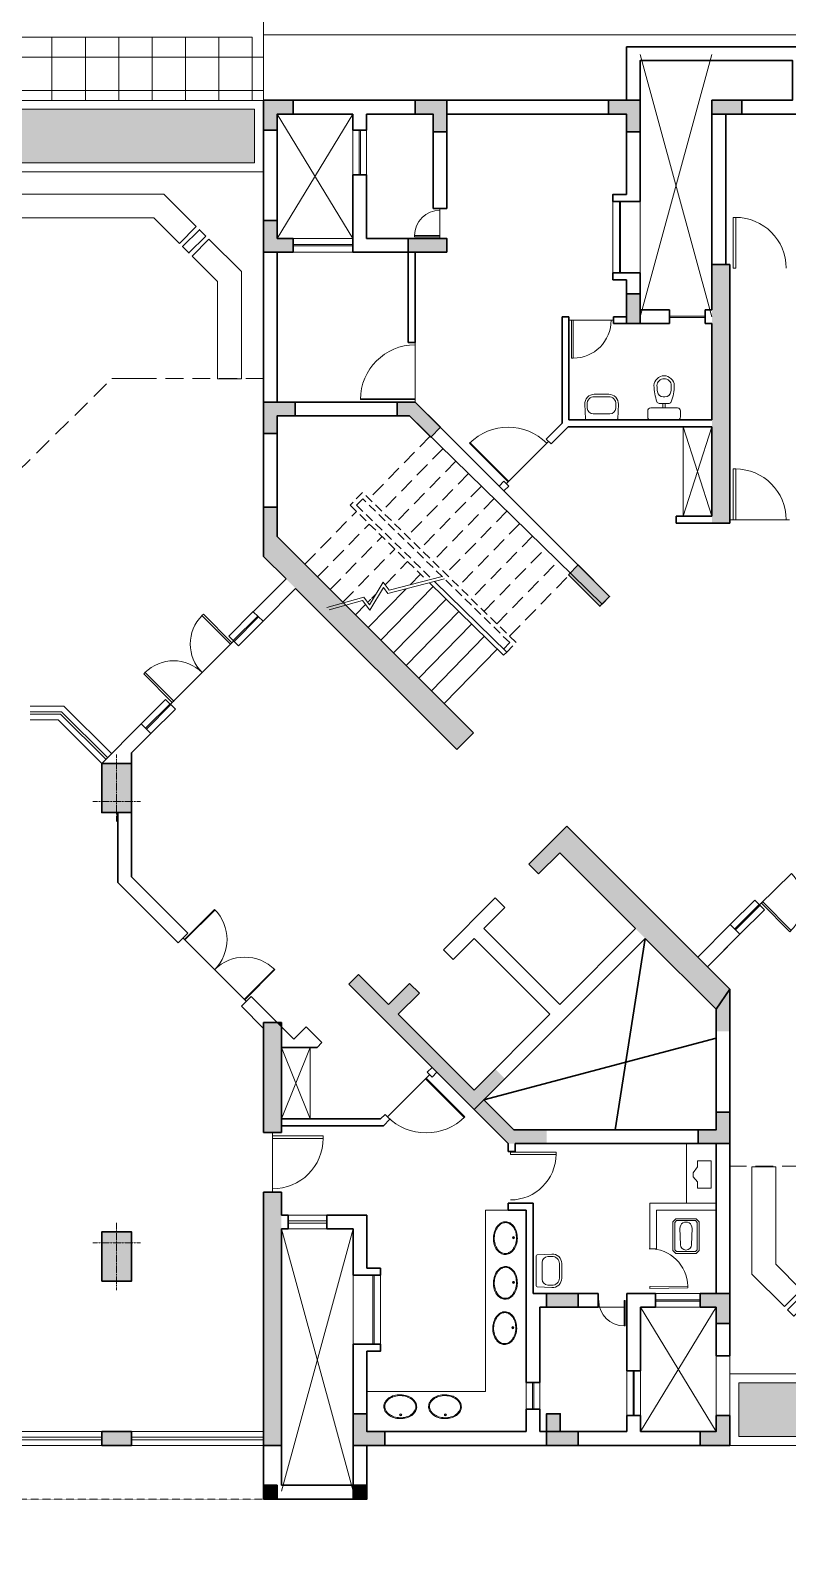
# Model space of a CAD drawing. Header units: inches. Extents: x 5542223 to 12533222, y 497239 to 5189502.
# Drawn here: x 6874177 to 6886889, y 2015278 to 2040612 of the extents above; entities that cross this region are included whole.
import ezdxf

# ---------------------------------------------------------------- set-up
doc = ezdxf.new("R2010")
doc.units = ezdxf.units.IN
doc.header["$MEASUREMENT"] = 0
for name, pattern in [('CENTER2', [1.125, 0.75, -0.125, 0.125, -0.125]), ('HIDDEN', [0.375, 0.25, -0.125]), ('HIDDENX2', [0.75, 0.5, -0.25])]:
    doc.linetypes.add(name, pattern=pattern)
doc.layers.get('0').update_dxf_attribs({"color": 1})
for name, color, linetype, lineweight in [('CILL', 7, 'Continuous', 20), ('col', 7, 'Continuous', 30), ('DOOR', 7, 'Continuous', 9), ('ELE', 7, 'Continuous', 13), ('grid', 7, 'CENTER2', 9), ('hatch_col', 8, 'Continuous', 5), ('HosGreenHatch', 7, 'Continuous', 5), ('HosPlanter', 7, 'Continuous', 13), ('HosRamp', 7, 'Continuous', 13), ('HosSteps', 7, 'Continuous', 13), ('LS PAVMNT', 8, 'Continuous', 5), ('PROJECTION', 7, 'HIDDEN', 18), ('railing', 253, 'Continuous', 15), ('RAILING_ABOVE', 7, 'HIDDENX2', 18), ('Road_CStone', 8, 'Continuous', 15), ('STAIR', 253, 'Continuous', 5), ('STAIRS_ABOVE', 7, 'HIDDENX2', 18), ('terrha', 250, 'Continuous', 9), ('TEXT', 7, 'Continuous', 20), ('TOIFIT', 7, 'Continuous', 13), ('WALL', 7, 'Continuous', 30), ('wall_ele', 7, 'Continuous', 18), ('WIN', 7, 'Continuous', 20)]:
    doc.layers.add(name, color=color, linetype=linetype, lineweight=lineweight)
doc.layers.add('FURN', color=34, linetype='Continuous', lineweight=9, plot=False)
doc.styles.add('style1', font='ROMANS.SHX', dxfattribs={"width": 0.75, "height": 750})
doc.dimstyles.new('nuts', dxfattribs={"dimscale": 0, "dimtxt": 300, "dimasz": 250, "dimexe": 100, "dimexo": 50, "dimgap": 100, "dimtad": 1, "dimdec": 0, "dimzin": 0, "dimdsep": 46, "dimtxsty": 'style1', "dimblk": 'OBLIQUE', "dimcen": 250, "dimdle": 100, "dimclrd": 256, "dimclre": 256, "dimclrt": 256, "dimadec": 0, "dimazin": 0, "dimtfac": 1, "dimtdec": 0, "dimtmove": 2, "dimatfit": 3, "dimldrblk": 'OBLIQUE', "dimfxl": 1, "dimlwd": -1, "dimlwe": -1, "dimarcsym": 0})
pattern_1 = [(270, (-2267070.06, 464401.5), (-56.5685425, -56.5685425), [15, -98.137085]), (315, (-2267070.06, 464401.5), (-56.5685425, -56.5685425), [15, -65]), (225, (-2267070.06, 464401.5), (-56.5685425, 56.5685425), [15, -65])]

# ---------------------------------------------------------------- blocks, each defined once
blk = doc.blocks.new('Door')
for p, q in [((0, 0.458), (0, 0.444)), ((0, 0.458), (0.917, 0.458)), ((0, 0.444), (0.917, 0.444))]:
    blk.add_line(p, q)
blk.add_arc((0, 0.458), 0.917, 270, 360)
blk = doc.blocks.new('door-left')
at = {"layer": 'DOOR'}
blk.add_lwpolyline([(-0.402, 0.85), (-0.444, 0.85), (-0.444, 0), (-0.402, 0)], close=True, dxfattribs=at)
blk.add_arc((-0.406, 0), 0.85, 0, 90, dxfattribs=at)
blk = doc.blocks.new('WB-58X43')
for p, q in [((-282, 263), (-271, 19)), ((-242, 264), (-239, 195)), ((-122, 430), (122, 430)), ((-122, 390), (122, 390)), ((239, 195), (242, 264)), ((271, 19), (282, 263)), ((-251, 0), (251, 0)), ((-139, 100), (139, 100))]:
    blk.add_line(p, q)
for centre, radius, start, end in [((-122, 270), 160, 90, 182.663), ((-122, 270), 120, 90, 182.663), ((122, 270), 160, 357.337, 90), ((122, 270), 120, 357.337, 90), ((-251, 20), 20, 182.663, 270), ((-139, 200), 100, 182.663, 270), ((139, 200), 100, 270, 357.337), ((251, 20), 20, 270, 357.337)]:
    blk.add_arc(centre, radius, start, end)
blk = doc.blocks.new('WC')
for p, q in [((50, 275), (150, 275)), ((0, -225), (0, 225)), ((200, -225), (200, 225)), ((200, 20), (278, 20)), ((278, -83), (278, 83)), ((388, -14), (388, 14)), ((200, -20), (278, -20)), ((50, -275), (150, -275))]:
    blk.add_line(p, q)
for centre, radius, start, end in [((50, 225), 50, 90, 180), ((150, 225), 50, 0, 90), ((318, 83), 40, 110.57, 180), ((578, -610), 780, 90, 110.57), ((488, 14), 100, 98.2132, 180), ((578, -610), 730, 90, 98.2132), ((578, 19), 151, 41.4237, 90), ((578, 19), 101, 41.4237, 90), ((570, 0), 120, 315.6019, 44.3981), ((570, 0), 170, 315.6019, 44.3981), ((50, -225), 50, 180, 270), ((150, -225), 50, 270, 360), ((318, -83), 40, 180, 249.43), ((578, 610), 780, 249.43, 270), ((488, -14), 100, 180, 261.7868), ((578, 610), 730, 261.7868, 270), ((578, -19), 101, 270, 318.5763), ((578, -19), 151, 270, 318.5763)]:
    blk.add_arc(centre, radius, start, end)
blk = doc.blocks.new('Doorr')
for p, q in [((0, -0.458), (0, -0.444)), ((0, -0.444), (0.917, -0.444)), ((0, -0.458), (0.917, -0.458))]:
    blk.add_line(p, q)
blk.add_arc((0, -0.458), 0.917, 0, 90)
blk = doc.blocks.new('colum')
at = {"layer": 'hatch_col'}
blk.add_hatch(color=256, dxfattribs=at).paths.add_polyline_path([(250, 185), (-250, 185), (-250, -640), (250, -640)])
at = {"layer": 'col'}
blk.add_lwpolyline([(-250, -640), (250, -640), (250, 185), (-250, 185)], close=True, dxfattribs=at)
at = {"layer": 'grid'}
for p, q in [((0, 335), (0, -790)), ((-400, 0), (400, 0))]:
    blk.add_line(p, q, dxfattribs=at)
blk = doc.blocks.new('o-pan')
for p, q in [((50, 220), (0, 170)), ((0, 170), (0, -170)), ((62, 190), (30, 158)), ((30, 158), (30, -158)), ((530, 220), (50, 220)), ((518, 190), (62, 190)), ((435, 93), (160, 102)), ((550, 158), (518, 190)), ((580, 170), (530, 220)), ((550, -158), (550, 158)), ((580, -170), (580, 170)), ((0, -170), (50, -220)), ((30, -158), (62, -190)), ((50, -220), (530, -220)), ((62, -190), (518, -190)), ((160, -102), (435, -93)), ((518, -190), (550, -158)), ((530, -220), (580, -170))]:
    blk.add_line(p, q)
for centre, radius, start, end in [((157, 0), 102, 88.172, 271.828), ((432, 0), 92.9, 271.828, 88.172)]:
    blk.add_arc(centre, radius, start, end)
blk = doc.blocks.new('basin2')
for points in [[(278, -206, 0.12976), (261, -133, 0.106426), (201, -63, 0.084431), (116, -18, 0.073534), (7, 0, 0.073534), (-102, -14, 0.084431), (-188, -55, 0.106426), (-251, -122, 0.12976), (-272, -195, 0.12976), (-254, -269, 0.106426), (-194, -339, 0.084431), (-109, -383, 0.073534), (-1, -402, 0.073534), (108, -388, 0.084431), (195, -347, 0.106426), (258, -279, 0.12976)], [(263, -201, 0.119977), (247, -140, 0.106426), (192, -75, 0.084431), (111, -33, 0.073534), (7, -15, 0.073534), (-97, -28, 0.084431), (-180, -67, 0.106426), (-238, -130, 0.12976), (-257, -196, 0.009633), (-257, -201, 0.119977), (-240, -262, 0.106426), (-185, -327, 0.084431), (-104, -369, 0.073534), (0, -387, 0.073534), (104, -373, 0.084431), (187, -334, 0.106426), (245, -272, 0.12976), (263, -206, 0.009633)]]:
    blk.add_lwpolyline(points, format="xyb", close=True)
for radius in [17.8, 12.2]:
    blk.add_circle((-4, -64), radius)
blk = doc.blocks.new('urinal1')
for p, q in [((0, 228.6), (228.6, 228.6)), ((0, 228.6), (0, -228.6)), ((228.6, 228.6), (228.6, 127)), ((304.8, 25.4), (228.6, 127)), ((304.8, -38.1), (304.8, 25.4)), ((0, -228.6), (228.6, -228.6)), ((228.6, -127), (304.8, -38.1)), ((228.6, -228.6), (228.6, -127))]:
    blk.add_line(p, q)
blk = doc.blocks.new('B.HosEdge')
at = {"layer": 'col'}
h = blk.add_hatch(color=256, dxfattribs=at)
h.paths.add_polyline_path([(2715, -22328), (2715, -22558), (2465, -22558), (2465, -22328)])
h.paths.add_polyline_path([(2465, -22558), (2215, -22558), (2215, -22328), (2465, -22328)])
at = {"layer": 'hatch_col'}
for points in [[(-230, -230), (-500, -230), (-500, 0), (0, 0), (0, -500), (-230, -500), (-230, -230)], [(-7525, -230), (-7525, 0), (-8025, 0), (-8025, -230)], [(-6090, -230), (-6090, -530), (-6320, -530), (-6320, 0), (-5790, 0), (-5790, -230)], [(-2845, -230), (-2845, -530), (-3075, -530), (-3075, 0), (-2545, 0), (-2545, -230)], [(0, -2545), (-500, -2545), (-500, -2315), (-230, -2315), (-230, -2015), (0, -2015)], [(-3075, -2545), (-3075, -2315), (-2429, -2315), (-2429, -2545)], [(-6090, -3245), (-6320, -3245), (-6320, -3745), (-6090, -3745)], [(-2244, -5290), (-2449, -5290), (-2806, -5647), (-2968, -5484), (-2544, -5060), (-2244, -5060)], [(-230, -5290), (-530, -5290), (-530, -5060), (0, -5060), (0, -5590), (-230, -5590)], [(-5115, -7956), (-5645, -8486), (-5808, -8323), (-5277, -7793)], [(-6242, -13892), (-7542, -15192), (-7825, -14909), (-5090, -12174), (-4807, -12457)], [(-4453, -12810), (-4616, -12973), (-4970, -12619), (-4807, -12457)], [(0, -17313), (-300, -17313), (-300, -15538), (-230, -15468), (0, -15468)], [(-300, -15538), (-300, -15468), (-230, -15468)], [(-7595, -17268), (-7295, -17268), (-7295, -17498), (-7825, -17498), (-7825, -16968), (-7595, -16968)], [(0, -22558), (-300, -22558), (-300, -18313), (0, -18313)], [(-7595, -20243), (-7325, -20243), (-7325, -20013), (-7825, -20013), (-7825, -20513), (-7595, -20513)], [(-4750, -20243), (-5280, -20243), (-5280, -20013), (-4750, -20013)], [(-4980, -22328), (-4980, -22028), (-4750, -22028), (-4750, -22558), (-5280, -22558), (-5280, -22328)], [(-1735, -22328), (-1735, -22028), (-1505, -22028), (-1505, -22558), (-2035, -22558), (-2035, -22328)], [(-7595, -22328), (-7325, -22328), (-7325, -22558), (-7825, -22558), (-7825, -22058), (-7595, -22058)], [(-1505, -23458), (-1735, -23458), (-1735, -23228), (-1505, -23228)], [(0, -23458), (-230, -23458), (-230, -23228), (0, -23228)]]:
    blk.add_hatch(color=256, dxfattribs=at).paths.add_polyline_path(points)
h = blk.add_hatch(color=256, dxfattribs=at)
h.paths.add_polyline_path([(-7825, -3280), (-7525, -3280), (-7525, -3580), (-7825, -3580)])
h.paths.add_polyline_path([(-7525, -3280), (-7825, -3280), (-7825, -2755), (-7525, -2755)])
h = blk.add_hatch(color=256, dxfattribs=at)
h.paths.add_polyline_path([(-7525, -6265), (-7710, -6265), (-7710, -3580), (-7525, -3580), (-7525, -3630)])
h.paths.add_polyline_path([(-7710, -6265), (-7825, -6265), (-7825, -3580), (-7710, -3580)])
h = blk.add_hatch(color=256, dxfattribs=at)
h.paths.add_polyline_path([(-7525, -7090), (-7825, -7090), (-7825, -6860), (-7525, -6860)])
h.paths.add_polyline_path([(-7525, -6860), (-7825, -6860), (-7825, -6265), (-7525, -6265)])
h = blk.add_hatch(color=256, dxfattribs=at)
h.paths.add_polyline_path([(0, -7367), (-115, -7482), (-115, -6822), (0, -6822)])
h.paths.add_polyline_path([(-115, -7482), (-141, -7508), (-283, -7367), (-230, -7314), (-230, -6822), (-115, -6822)])
h.paths.add_polyline_path([(0, -7650), (-115, -7535), (-115, -7482), (0, -7367)])
h.paths.add_polyline_path([(-115, -7535), (-141, -7508), (-115, -7482)])
h = blk.add_hatch(color=256, dxfattribs=at)
h.paths.add_polyline_path([(-3078, -10728), (-3361, -10445), (-283, -7367), (0, -7650)])
h.paths.add_polyline_path([(-3524, -10607), (-3442, -10526), (-3361, -10445), (-3078, -10728), (-3241, -10890)])
h = blk.add_hatch(color=256, dxfattribs=at)
h.paths.add_polyline_path([(-1431, -14822), (-1593, -14984), (-1756, -14822), (-1593, -14659)])
h.paths.add_polyline_path([(-1760, -15151), (-1936, -15327), (-2099, -15165), (-1756, -14822), (-1593, -14984)])
h.paths.add_polyline_path([(-1936, -15327), (-3534, -16925), (-4050, -16409), (-3888, -16247), (-3534, -16600), (-2261, -15327), (-2615, -14974), (-2452, -14811)])
h.paths.add_polyline_path([(-4107, -17498), (-4750, -17498), (-4750, -17268), (-4202, -17268), (-3697, -16763), (-3534, -16925)])
h = blk.add_hatch(color=256, dxfattribs=at)
h.paths.add_polyline_path([(-7542, -15192), (-7595, -15245), (-7595, -15613), (-7710, -15613), (-7710, -15077), (-7684, -15050)])
h.paths.add_polyline_path([(-7710, -15077), (-7825, -15192), (-7825, -14909), (-7710, -15024)])
h.paths.add_polyline_path([(-7710, -15474), (-7710, -15613), (-7825, -15613), (-7825, -15192), (-7710, -15077)])
h.paths.add_polyline_path([(-7710, -15077), (-7710, -15024), (-7684, -15050)])
for p, q in [((-6405, -14055), (-5899, -17268)), ((-3697, -16763), (-7595, -15728))]:
    blk.add_line(p, q)
at = {"layer": 'CILL', "ltscale": 50}
for p, q in [((171, -8575), (581, -8986)), ((7, -8737), (419, -9149)), ((419, -9149), (581, -8986))]:
    blk.add_line(p, q, dxfattribs=at)
at = {"layer": 'col'}
for p, q in [((-7825, -2755), (-7525, -2755)), ((-7525, -7090), (-7825, -7090)), ((-4453, -12810), (-5090, -12174)), ((-4616, -12973), (-4970, -12619)), ((-4616, -12973), (-4453, -12810)), ((0, -15468), (-300, -15468)), ((-300, -15468), (-300, -17313)), ((0, -17313), (0, -15468)), ((0, -17313), (-300, -17313)), ((0, -18313), (-300, -18313)), ((0, -22558), (-300, -22558))]:
    blk.add_line(p, q, dxfattribs=at)
at = {"layer": 'col', "ltscale": 3}
blk.add_line((0, -6822), (-230, -6822), dxfattribs=at)
at = {"layer": 'col'}
for points in [[(-500, -230), (-230, -230), (-230, -500), (0, -500), (0, 0), (-500, 0)], [(-7525, 0), (-7525, -230), (-8025, -230), (-8025, 0)], [(-5790, -230), (-6090, -230), (-6090, -530), (-6320, -530), (-6320, 0), (-5790, 0)], [(-2545, -230), (-2845, -230), (-2845, -530), (-3075, -530), (-3075, 0), (-2545, 0)], [(-500, -2315), (-230, -2315), (-230, -2015), (0, -2015), (0, -2545), (-500, -2545)], [(-2429, -2545), (-3075, -2545), (-3075, -2315), (-2429, -2315)], [(-6320, -3245), (-6090, -3245), (-6090, -3745), (-6320, -3745)], [(-2544, -5060), (-2244, -5060), (-2244, -5290), (-2449, -5290), (-2806, -5647), (-2968, -5484)], [(-530, -5290), (-230, -5290), (-230, -5590), (0, -5590), (0, -5060), (-530, -5060)], [(-5115, -7956), (-5645, -8486), (-5808, -8323), (-5277, -7793)], [(-7295, -17268), (-7595, -17268), (-7595, -16968), (-7825, -16968), (-7825, -17498), (-7295, -17498)], [(-7325, -20243), (-7595, -20243), (-7595, -20513), (-7825, -20513), (-7825, -20013), (-7325, -20013)], [(-5280, -20243), (-4750, -20243), (-4750, -20013), (-5280, -20013)], [(-5280, -22328), (-4980, -22328), (-4980, -22028), (-4750, -22028), (-4750, -22558), (-5280, -22558)], [(-2035, -22328), (-1735, -22328), (-1735, -22028), (-1505, -22028), (-1505, -22558), (-2035, -22558)], [(-7325, -22328), (-7595, -22328), (-7595, -22058), (-7825, -22058), (-7825, -22558), (-7325, -22558)], [(-1735, -23228), (-1505, -23228), (-1505, -23458), (-1735, -23458)], [(-230, -23228), (0, -23228), (0, -23458), (-230, -23458)]]:
    blk.add_lwpolyline(points, close=True, dxfattribs=at)
at = {"layer": 'col', "ltscale": 3}
blk.add_lwpolyline([(0, -6822), (-230, -6822)], dxfattribs=at)
at = {"layer": 'col'}
blk.add_lwpolyline([(2215, -22328), (2215, -22558), (2715, -22558), (2715, -22328), (2215, -22328)], dxfattribs=at)
at = {"layer": 'DOOR', "ltscale": 50}
for p, q in [((-5875, -3687), (-5125, -3687)), ((1030, -9598), (500, -9067)), ((1561, -10128), (1030, -9598)), ((-8857, -12966), (-8323, -13493)), ((-150, -17313), (-150, -18313))]:
    blk.add_line(p, q, dxfattribs=at)
at = {"layer": 'DOOR', "ltscale": 1000}
blk.add_line((-2544, -4060), (-2544, -5060), dxfattribs=at)
at = {"layer": 'DOOR'}
for p, q in [((-4783, -5722), (-4076, -6429)), ((-8825, -7033), (-7825, -7033)), ((-2080, -17048), (-2787, -16341))]:
    blk.add_line(p, q, dxfattribs=at)
at = {"layer": 'ELE', "lineweight": 18, "ltscale": 0.1}
for p, q in [((-4107, -18613), (-3723, -18613)), ((-3723, -18613), (-3723, -21653)), ((-1735, -21653), (-3723, -21653))]:
    blk.add_line(p, q, dxfattribs=at)
at = {"layer": 'FURN', "ltscale": 4}
blk.add_line((1351, -14050), (291, -15110), dxfattribs=at)
at = {"layer": 'PROJECTION', "ltscale": 3}
blk.add_line((0, -23458), (8855, -23458), dxfattribs=at)
at = {"layer": 'PROJECTION', "ltscale": 500}
blk.add_lwpolyline([(-20100, 900), (-8025, 900)], dxfattribs=at)
at = {"layer": 'PROJECTION', "ltscale": 1200}
for points in [[(6051, -9633), (6051, -8128), (2544, -4668), (0, -4668)], [(-13876, -12925), (-13876, -14401), (-10353, -17877), (-7825, -17877)]]:
    blk.add_lwpolyline(points, dxfattribs=at)
at = {"layer": 'railing'}
blk.add_line((-4080, -9254), (-4027, -9308), dxfattribs=at)
for points in [[(-2868, -8070), (-4080, -9254)], [(-2783, -8092), (-4027, -9308)]]:
    blk.add_lwpolyline(points, dxfattribs=at)
at = {"layer": 'RAILING_ABOVE', "ltscale": 300}
for points in [[(-4080, -9254), (-4080, -9254), (-4237, -9093), (-1662, -6577), (-1453, -6791), (-2741, -8051)], [(-4026, -9202), (-4131, -9095), (-1664, -6683), (-1559, -6790), (-2794, -7997)]]:
    blk.add_lwpolyline(points, dxfattribs=at)
at = {"layer": 'STAIR', "ltscale": 3}
blk.add_line((2051, -4668), (2544, -4668), dxfattribs=at)
at = {"layer": 'STAIR', "ltscale": 5}
for p, q in [((-1969, -9053), (-2847, -8154)), ((-1757, -8841), (-2391, -8192)), ((-2393, -9477), (-3276, -8574)), ((-2181, -9265), (-3062, -8364)), ((-1545, -8629), (-1714, -8456)), ((-2605, -9689), (-3491, -8784)), ((-2818, -9901), (-3705, -8993)), ((-3030, -10114), (-3920, -9203))]:
    blk.add_line(p, q, dxfattribs=at)
at = {"layer": 'STAIR'}
for points in [[(-1100, -8544), (-1662, -8386), (-1785, -8550), (-2013, -8172), (-2086, -8270), (-3038, -8027)], [(-1060, -8505), (-1682, -8330), (-1780, -8461), (-2008, -8082), (-2106, -8213), (-2997, -7986)]]:
    blk.add_lwpolyline(points, dxfattribs=at)
at = {"layer": 'STAIRS_ABOVE', "ltscale": 500}
for p, q in [((-2797, -5631), (-1770, -6682)), ((-3226, -6050), (-2199, -7101)), ((-3012, -5840), (-1984, -6891)), ((-3441, -6260), (-2413, -7311)), ((-3655, -6469), (-2628, -7521)), ((-3870, -6679), (-2842, -7730)), ((-4084, -6889), (-3057, -7940)), ((-696, -7780), (-1560, -6896)), ((-4513, -7308), (-3486, -8359)), ((-4299, -7099), (-3271, -8150)), ((-1120, -8204), (-1989, -7316)), ((-908, -7992), (-1775, -7106)), ((-3701, -8569), (-4728, -7518)), ((-1333, -8416), (-2204, -7525)), ((-3915, -8779), (-4943, -7728)), ((-2039, -8123), (-2418, -7735)), ((-4130, -8988), (-5157, -7937)), ((-2458, -8123), (-2633, -7945))]:
    blk.add_line(p, q, dxfattribs=at)
at = {"layer": 'STAIRS_ABOVE', "ltscale": 5}
blk.add_line((-1749, -8419), (-1894, -8271), dxfattribs=at)
at = {"layer": 'terrha', "ltscale": 3}
for p, q in [((-6320, 770), (-7525, -3630)), ((-7525, 770), (-6320, -3630)), ((-1500, -230), (-230, -2315)), ((-230, -230), (-1500, -2315)), ((-1505, -18928), (-300, -23328)), ((-300, -18928), (-1505, -23328)), ((-7595, -20243), (-6325, -22328)), ((-6325, -20243), (-7595, -22328))]:
    blk.add_line(p, q, dxfattribs=at)
at = {"layer": 'WALL', "ltscale": 0.1}
for p, q in [((-6090, 900), (-6090, 0)), ((-6320, 0), (0, 0)), ((-6320, 0), (-6320, -1695)), ((0, -5384), (0, 0)), ((-9105, -230), (-7755, -230)), ((-7755, -230), (-7755, -2755)), ((-6090, -230), (-3075, -230)), ((-6090, -230), (-6090, -1580)), ((-3075, -1055), (-3075, -230)), ((-2845, -1055), (-2845, -230)), ((-2845, -230), (-1730, -230)), ((-1730, -500), (-1730, -230)), ((-1500, -230), (-230, -230)), ((-1500, -500), (-1500, -230)), ((-230, -2315), (-230, -230)), ((-1730, -500), (-1500, -500)), ((-3075, -1815), (-3075, -1055)), ((-2845, -1815), (-2845, -1055)), ((-1730, -2315), (-1730, -1250)), ((-1730, -1250), (-1500, -1250)), ((-1500, -2545), (-1500, -1250)), ((-3075, -2545), (-3075, -2315)), ((-2845, -2315), (-1730, -2315)), ((-500, -2545), (-500, -2315)), ((-500, -2315), (-230, -2315)), ((-3075, -2545), (-2544, -2545)), ((-2429, -2545), (-1500, -2545)), ((-500, -2545), (-230, -2545)), ((-230, -5060), (-230, -2545)), ((-5860, -2895), (-6320, -2895)), ((-6320, -2895), (-6320, -3515)), ((-6090, -3010), (-5860, -3010)), ((-6090, -3010), (-6090, -3630)), ((-5860, -3010), (-5860, -2895)), ((-6810, -3515), (-6320, -3515)), ((-6810, -3745), (-5875, -3745)), ((-6090, -3630), (-5875, -3630)), ((-5925, -3745), (-5875, -3745)), ((-5010, -5414), (-5010, -3630)), ((-7525, -5360), (-5125, -5360)), ((-5111, -5475), (-4824, -5763)), ((-5010, -5414), (-4742, -5681)), ((-4117, -6470), (-4035, -6551)), ((-4035, -6389), (-3954, -6470)), ((-6925, -6975), (-6925, -7090)), ((1270, -13968), (2215, -13023)), ((1433, -14131), (2445, -13119)), ((1433, -14131), (1270, -13968)), ((-7825, -14909), (-7825, -21058)), ((-507, -15745), (209, -15029)), ((0, -15564), (372, -15192)), ((372, -15192), (209, -15029)), ((-7595, -15245), (-7595, -17268)), ((-2909, -16301), (-2828, -16382)), ((-2828, -16219), (-2747, -16301)), ((-2828, -16382), (-2747, -16301)), ((-2121, -17089), (-2040, -17008)), ((-2012, -17198), (-2121, -17089)), ((-1964, -17083), (-2040, -17008)), ((-1015, -17198), (-2012, -17198)), ((-7595, -17498), (-7595, -20013)), ((-4222, -17498), (-4222, -17632)), ((-4107, -17632), (-4222, -17632)), ((-4107, -17498), (-4107, -17632)), ((-4524, -18498), (-4524, -20013)), ((-4524, -18498), (-4107, -18498)), ((-4409, -18613), (-4107, -18613)), ((-4409, -18613), (-4409, -20243)), ((-1735, -19587), (-1735, -18698)), ((-1060, -18698), (-1735, -18698)), ((-1060, -18928), (-1060, -18698)), ((-1060, -18928), (-1505, -18928)), ((-1505, -19702), (-1505, -18928)), ((-1965, -19587), (-1965, -19702)), ((-1735, -19587), (-1965, -19587)), ((-1965, -19702), (-1505, -19702)), ((-7325, -20013), (-7595, -20013)), ((-7325, -20013), (-7325, -20243)), ((-6575, -20013), (-6575, -20243)), ((-6095, -20013), (-6325, -20013)), ((-6095, -20013), (-6095, -21308)), ((-4524, -20013), (-5615, -20013)), ((-5615, -20013), (-5615, -20243)), ((-7325, -20243), (-7595, -20243)), ((-7595, -20243), (-7595, -20943)), ((-7595, -20243), (-7595, -21058)), ((-6325, -20243), (-6325, -21308)), ((-6095, -20243), (-6095, -21308)), ((-4639, -20243), (-5615, -20243)), ((-1735, -22328), (-1735, -20978)), ((-1505, -22558), (-1505, -20863)), ((-7595, -21058), (-7825, -21058)), ((-6095, -21308), (-6325, -21308)), ((-4409, -21503), (-4639, -21503)), ((-4409, -21953), (-4639, -21953)), ((-4639, -21953), (-4639, -22328)), ((-4409, -21953), (-4409, -22328)), ((-7595, -22058), (-7825, -22058)), ((-7825, -22058), (-7825, -22558)), ((-7595, -22058), (-7595, -22328)), ((-6095, -22058), (-6325, -22058)), ((-6325, -22058), (-6325, -22328)), ((-6095, -22058), (-6095, -22328)), ((-6325, -22328), (-7595, -22328)), ((-4639, -22328), (-6095, -22328)), ((-1735, -22328), (-4409, -22328)), ((-1505, -22558), (-7825, -22558)), ((-1735, -23458), (-1735, -22558)), ((-1505, -23228), (-1505, -22558))]:
    blk.add_line(p, q, dxfattribs=at)
at = {"layer": 'WALL', "ltscale": 3}
for p, q in [((-2845, -1815), (-3075, -1815)), ((-2845, -2315), (-3075, -2315)), ((-2544, -5060), (-5808, -8323)), ((-2449, -5290), (-5681, -8450)), ((-4742, -5681), (-4824, -5763)), ((-4035, -6389), (-4117, -6470)), ((-230, -7314), (-3524, -10607)), ((0, -7650), (-378, -8027)), ((-536, -8186), (-3241, -10890)), ((-4202, -17268), (-7595, -17268))]:
    blk.add_line(p, q, dxfattribs=at)
at = {"layer": 'WALL'}
for p, q in [((-7825, -2755), (-7525, -2755)), ((-7825, -2755), (-7825, -3280)), ((-7825, -2755), (-7825, -5360)), ((-7525, -2755), (-7525, -3515)), ((-2544, -4060), (-2544, -2545)), ((-2429, -4060), (-2429, -2545)), ((-7410, -3515), (-7525, -3515)), ((-7410, -3515), (-7410, -3745)), ((-6810, -3515), (-6810, -3745)), ((-7525, -3745), (-7525, -5360)), ((-7410, -3745), (-7525, -3745)), ((-5875, -3745), (-5875, -3630)), ((-5125, -5360), (-5125, -3630)), ((-5125, -3630), (-5010, -3630)), ((-2429, -4060), (-2544, -4060)), ((-230, -5060), (-2544, -5060)), ((0, -5019), (0, -7650)), ((-230, -5290), (-2449, -5290)), ((-230, -5290), (-230, -7314)), ((-7825, -5360), (-7825, -7090)), ((-5111, -5475), (-7525, -5475)), ((-7525, -5475), (-7525, -6975)), ((-7825, -7090), (-6925, -7090)), ((-7525, -6975), (-6925, -6975)), ((-6925, -6975), (-6925, -7090)), ((-378, -8027), (171, -8576)), ((-5681, -8450), (-5808, -8323)), ((-536, -8186), (7, -8737)), ((171, -8576), (7, -8737)), ((-3241, -10890), (-3524, -10607)), ((2052, -10457), (1890, -10620)), ((2215, -10945), (1890, -10620)), ((2715, -11120), (2052, -10457)), ((2215, -11120), (2215, -10945)), ((2215, -11945), (2215, -13023)), ((2445, -11945), (2445, -13119)), ((-7825, -14909), (-5090, -12174)), ((-4453, -12810), (-5090, -12174)), ((-6242, -13892), (-4970, -12619)), ((-4616, -12973), (-4970, -12619)), ((-4616, -12973), (-4453, -12810)), ((-4050, -13538), (-3888, -13376)), ((-3018, -14246), (-3888, -13376)), ((-3697, -13892), (-4050, -13538)), ((-7832, -13822), (-7994, -13985)), ((-7832, -13822), (-7285, -14369)), ((-4970, -15165), (-6242, -13892)), ((-4970, -15165), (-3697, -13892)), ((-7448, -14531), (-7994, -13985)), ((-7994, -13985), (-7582, -14397)), ((-7595, -15245), (-6405, -14055)), ((-3534, -16925), (-6405, -14055)), ((-4807, -15327), (-3534, -14055)), ((-3181, -14408), (-3534, -14055)), ((-3181, -14408), (-3018, -14246)), ((-2099, -15165), (-1593, -14659)), ((-1431, -14822), (-1593, -14659)), ((-7825, -14909), (-7595, -15245)), ((-4107, -17498), (-1431, -14822)), ((-2615, -14974), (-2452, -14811)), ((-2099, -15165), (-2452, -14811)), ((-2261, -15327), (-2615, -14974)), ((-3534, -16600), (-4807, -15327)), ((-3534, -16600), (-2261, -15327)), ((-507, -15745), (-716, -15537)), ((0, -17313), (0, -15564)), ((-300, -15883), (-900, -15883)), ((-300, -17083), (-300, -15883)), ((-4202, -17268), (-3697, -16763)), ((-1964, -17083), (-1015, -17083)), ((-300, -17083), (-1015, -17083)), ((-300, -17198), (-1015, -17198)), ((-300, -17313), (-300, -17198)), ((0, -17313), (-300, -17313)), ((-7595, -17498), (-4222, -17498)), ((-300, -18698), (-300, -18313)), ((0, -18313), (-300, -18313)), ((0, -23458), (0, -18313)), ((-415, -18928), (-415, -18698)), ((-415, -18698), (-300, -18698)), ((-415, -18928), (-300, -18928)), ((-300, -19803), (-300, -18928)), ((0, -19803), (0, -19278)), ((-300, -23228), (-300, -19803)), ((-300, -23228), (-1505, -23228)), ((0, -23458), (-1735, -23458))]:
    blk.add_line(p, q, dxfattribs=at)
at = {"layer": 'WALL', "ltscale": 1000}
for p, q in [((-981, -15802), (-716, -15537)), ((-900, -15883), (-981, -15802)), ((-4107, -18498), (-4107, -18613)), ((-6575, -20013), (-6325, -20013)), ((-6575, -20243), (-6325, -20243)), ((-4639, -21503), (-4639, -20243)), ((-4409, -21503), (-4409, -20243))]:
    blk.add_line(p, q, dxfattribs=at)
at = {"layer": 'WALL', "lineweight": 18}
for p, q in [((-7095, -17498), (-7095, -18498)), ((-7595, -18498), (-6480, -18498)), ((-7595, -18613), (-6595, -18613))]:
    blk.add_line(p, q, dxfattribs=at)
at = {"layer": 'WALL', "lineweight": 18, "ltscale": 0.1}
for p, q in [((-6595, -18613), (-6595, -19260)), ((-6480, -18498), (-6480, -19260)), ((-6480, -19260), (-6595, -19260))]:
    blk.add_line(p, q, dxfattribs=at)
at = {"layer": 'WALL', "ltscale": 0.1}
for points in [[(-9105, -230), (-9105, 900), (-6090, 900)], [(-7525, -2755), (-7525, 0), (-8875, 0), (-8875, 670), (-6320, 670), (-6320, 0)], [(-6090, -1580), (-5860, -1580), (-5860, -1695), (-6320, -1695)], [(-1735, -20978), (-1965, -20978), (-1965, -20863), (-1505, -20863)]]:
    blk.add_lwpolyline(points, dxfattribs=at)
at = {"layer": 'wall_ele', "ltscale": 0.1}
for p, q in [((-7040, -6975), (-7040, -5475)), ((-785, -17083), (-785, -15883))]:
    blk.add_line(p, q, dxfattribs=at)
at = {"layer": 'wall_ele', "ltscale": 50}
for p, q in [((-7825, -21058), (-7825, -22058)), ((-7595, -22058), (-7595, -21058))]:
    blk.add_line(p, q, dxfattribs=at)
at = {"layer": 'WIN', "ltscale": 50}
for p, q in [((-1730, -1250), (-1730, -500)), ((-1500, -500), (-1500, -1250)), ((-1500, -2315), (-500, -2315)), ((-1500, -2545), (-500, -2545)), ((-7525, -5475), (-7040, -6975)), ((-7525, -6975), (-7040, -5475)), ((-785, -15883), (-300, -17083)), ((-785, -17083), (-300, -15883)), ((-6325, -20013), (-7325, -20013)), ((-6325, -20243), (-7325, -20243)), ((-6325, -22058), (-6325, -21308)), ((-6095, -21308), (-6095, -22058)), ((-4639, -21953), (-4639, -21503)), ((-4409, -21503), (-4409, -21953))]:
    blk.add_line(p, q, dxfattribs=at)
at = {"layer": 'WIN', "ltscale": 0.1}
for p, q in [((-1625, -1250), (-1625, -500)), ((-1605, -1250), (-1605, -500)), ((-6320, -1695), (-6320, -2895)), ((-5991, -2895), (-5991, -1695)), ((-5971, -2895), (-5971, -1695)), ((-5860, -2895), (-5860, -1695)), ((-1500, -2420), (-500, -2420)), ((-1500, -2440), (-500, -2440)), ((-7410, -3620), (-6810, -3620)), ((-7410, -3640), (-6810, -3640)), ((493, -9074), (82, -8663)), ((507, -9060), (96, -8649)), ((1978, -10531), (1568, -10121)), ((1964, -10545), (1554, -10135)), ((3351, -10158), (2552, -10957)), ((3387, -10253), (2618, -11023)), ((3404, -10293), (2646, -11051)), ((3351, -10158), (3915, -10158)), ((3387, -10253), (3915, -10253)), ((3404, -10293), (3915, -10293)), ((3446, -10388), (2715, -11120)), ((3443, -10388), (3915, -10388)), ((-7920, -13910), (-8331, -13500)), ((-7906, -13896), (-8316, -13486)), ((-1965, -20863), (-1965, -19702)), ((-1854, -19702), (-1854, -20863)), ((-1834, -19702), (-1834, -20863)), ((-1505, -20863), (-1505, -19702)), ((-6575, -20118), (-7325, -20118)), ((-6575, -20118), (-7325, -20118)), ((-6575, -20138), (-7325, -20138)), ((-6575, -20138), (-7325, -20138)), ((-6220, -21308), (-6220, -22058)), ((-6200, -21308), (-6200, -22058)), ((-4534, -21503), (-4534, -21953)), ((-4514, -21503), (-4514, -21953)), ((8855, -22328), (0, -22328)), ((2215, -22423), (0, -22423)), ((2215, -22463), (0, -22463)), ((7245, -22423), (2715, -22423)), ((7245, -22463), (2715, -22463)), ((2215, -22558), (0, -22558)), ((7245, -22558), (2715, -22558))]:
    blk.add_line(p, q, dxfattribs=at)
at = {"layer": 'WIN'}
blk.add_line((-2960, -2315), (-2960, -1815), dxfattribs=at)
at = {"layer": 'WIN', "ltscale": 25}
for p, q in [((-415, -18698), (-1060, -18698)), ((-415, -18795), (-1060, -18795)), ((-415, -18830), (-1060, -18830)), ((-415, -18928), (-1060, -18928))]:
    blk.add_line(p, q, dxfattribs=at)
at = {"layer": 'WIN', "lineweight": 18, "ltscale": 0.1}
blk.add_line((-6038, -20243), (-5615, -20243), dxfattribs=at)
at = {"layer": 'WIN', "ltscale": 0.1}
for points in [[(1642, -10047), (1479, -10209), (1890, -10620)], [(1642, -10047), (2052, -10457)], [(-8242, -13412), (-8405, -13574), (-7994, -13985)], [(-8242, -13412), (-7832, -13822)]]:
    blk.add_lwpolyline(points, dxfattribs=at)
at = {"layer": 'col', "ltscale": 750, "rotation": 180}
blk.add_blockref('colum', (2465, -11760), dxfattribs=at)
at = {"layer": 'col', "ltscale": 750, "extrusion": (-2.23152e-36, -4.32341e-36, -1)}
blk.add_blockref('colum', (-2465, -19163), dxfattribs=at)
at = {"layer": 'DOOR', "xscale": -1000, "yscale": 1000, "zscale": 1000}
for p in [(-8325, -2813), (-8325, -7033), (-8325, -7033)]:
    blk.add_blockref('door-left', p, dxfattribs=at)
at = {"layer": 'DOOR', "ltscale": 50}
for p, xscale, yscale, zscale, rotation in [((-5500, -3687), 750, 750, 750, 180), ((780, -9347), 796.8750000337785, 796.8750000344589, 796.8750000343788, 314.9999999999764), ((1281, -9848), -796.8750000337785, 796.8750000344589, 796.8750000343788, 314.9999999999764), ((-8605, -13215), 796.8750000351791, 796.875000034459, 796.8750000343788, 135.3791713832644), ((-150, -17813), -1000, 1000, 1000, 90)]:
    blk.add_blockref('door-left', p, dxfattribs=dict(at, xscale=xscale, yscale=yscale, zscale=zscale, rotation=rotation))
at = {"layer": 'DOOR', "ltscale": 1000, "xscale": -1000, "yscale": 1000, "zscale": 1000, "rotation": 180}
blk.add_blockref('Door', (-2544, -4560), dxfattribs=at)
at = {"layer": 'DOOR', "xscale": -1000.000000001301, "yscale": 1000, "zscale": 1000}
for p, rotation in [((-4429, -6076), 224.9999999999245), ((-2404, -16724), 44.99999999992455)]:
    blk.add_blockref('Door', p, dxfattribs=dict(at, rotation=rotation))
at = {"layer": 'DOOR', "lineweight": 18, "ltscale": 50}
for p, xscale, yscale, zscale, rotation in [((-4143, -18042), -900, 900, 900, 90), ((-6476, -19593), 749.999999999972, 750, 750, 89.20812022256877)]:
    blk.add_blockref('door-left', p, dxfattribs=dict(at, xscale=xscale, yscale=yscale, zscale=zscale, rotation=rotation))
at = {"layer": 'FURN', "ltscale": 4, "yscale": 779.9999999999999, "zscale": 779.9999999998967}
for p, xscale, rotation in [((1074, -14327), 779.9999999985777, 134.9999999997823), ((568, -14833), -780.0000000005535, 315.0000000000242)]:
    blk.add_blockref('Doorr', p, dxfattribs=dict(at, xscale=xscale, rotation=rotation))
at = {"layer": 'TOIFIT', "rotation": 90}
blk.add_blockref('WC', (-6722, -5360), dxfattribs=at)
at = {"layer": 'TOIFIT', "xscale": -1}
blk.add_blockref('WB-58X43', (-5672, -5360), dxfattribs=at)
at = {"layer": 'TOIFIT', "lineweight": 18}
blk.add_blockref('urinal1', (-7512, -18014), dxfattribs=at)
at = {"layer": 'TOIFIT', "lineweight": 18, "rotation": 270}
blk.add_blockref('o-pan', (-7089, -18758), dxfattribs=at)
at = {"layer": 'TOIFIT', "lineweight": 18, "xscale": -1}
for name, p, rotation in [('basin2', (-4259, -19079), 90), ('WB-58X43', (-4574, -19631), 90), ('basin2', (-4259, -19829), 90), ('basin2', (-4248, -20589), 90), ('basin2', (-3048, -22110), 180), ('basin2', (-2298, -22110), 180)]:
    blk.add_blockref(name, p, dxfattribs=dict(at, rotation=rotation))
at = {"layer": 'WIN', "xscale": -500, "yscale": 500, "zscale": 500, "rotation": 270}
blk.add_blockref('door-left', (-2960, -2065), dxfattribs=at)
at = {"layer": 'WIN', "lineweight": 18, "xscale": -500, "yscale": 500, "zscale": 500, "rotation": 180}
blk.add_blockref('door-left', (-5848, -20130), dxfattribs=at)
blk = doc.blocks.new('HosEnt2')
at = {"layer": 'HosGreenHatch'}
h = blk.add_hatch(dxfattribs=at)
h.set_pattern_fill('GRASS', color=256, scale=80, style=0)
h.set_pattern_definition(pattern_1)
h.paths.add_polyline_path([(-12275, 6108), (-14275, 6108), (-14275, 6958), (-12275, 6958)])
h = blk.add_hatch(dxfattribs=at)
h.set_pattern_fill('GRASS', color=256, scale=80, style=0)
h.set_pattern_definition(pattern_1)
h.paths.add_polyline_path([(-8968, 4704), (-9749, 3923), (-9975, 3923), (-9975, 6843), (-8968, 6843)])
at = {"layer": 'HosGreenHatch', "ltscale": 0.1}
h = blk.add_hatch(dxfattribs=at)
h.set_pattern_fill('GRASS', color=256, scale=80, style=0)
h.set_pattern_definition([(270, (-5557178.19, -2072128.54), (-56.5685425, -56.5685425), [15, -98.137085]), (315, (-5557178.19, -2072128.54), (-56.5685425, -56.5685425), [15, -65]), (225, (-5557178.19, -2072128.54), (-56.5685425, 56.5685425), [15, -65])])
h.paths.add_polyline_path([(-150, 150), (-5831, 150), (-6559, 878), (-5923, 1515), (-5458, 1050), (-150, 1050)])
at = {"color": 8, "ltscale": 0.1}
for p, q in [((-14225, 9249), (-14225, 7158)), ((-14185, 9249), (-14225, 9249)), ((-14185, 9249), (-14185, 7198)), ((-12865, 9258), (-12865, 9018)), ((-12825, 9258), (-12865, 9258)), ((-12825, 9258), (-12825, 9058)), ((-7245, 9018), (-12865, 9018)), ((-7245, 9058), (-12825, 9058)), ((-12075, 7158), (-14225, 7158)), ((-12035, 7198), (-14185, 7198)), ((-12075, 7158), (-12075, 5908)), ((-12035, 7198), (-12035, 5868)), ((-12075, 5908), (-17245, 5908)), ((-12035, 5868), (-17245, 5868))]:
    blk.add_line(p, q, dxfattribs=at)
at = {"ltscale": 0.1}
for p, q in [((-12125, 9058), (-12125, 9108)), ((-12125, 7198), (-12125, 9018)), ((-10125, 7198), (-10125, 9018)), ((-7245, 7108), (-7245, 9108)), ((-12125, 7108), (-12125, 7158)), ((-12075, 7108), (-12125, 7108)), ((-10215, 7108), (-12035, 7108)), ((-10125, 7108), (-10175, 7108)), ((-10125, 7108), (-10125, 7158)), ((-17245, 5958), (-17245, 3958)), ((-12125, 5958), (-12125, 5908)), ((-12125, 5958), (-12075, 5958)), ((-12125, 5868), (-12125, 4048)), ((-12035, 5958), (-10215, 5958)), ((-10175, 5958), (-10125, 5958)), ((-772, 4672), (-372, 4672)), ((-772, 4672), (-772, 3039)), ((-372, 4672), (-372, 2873)), ((-772, 3039), (-1200, 2611)), ((-372, 2873), (-917, 2328)), ((-917, 2328), (-1200, 2611)), ((-1412, 2399), (-1840, 1971)), ((-1129, 2116), (-1412, 2399)), ((-1359, 2452), (-1076, 2169)), ((-1129, 2116), (-1674, 1571)), ((-5290, 1971), (-5290, 1571)), ((-5290, 1971), (-1840, 1971)), ((-5290, 1571), (-1674, 1571))]:
    blk.add_line(p, q, dxfattribs=at)
at = {"color": 8, "ltscale": 0.1}
for points in [[(-7245, 7198), (-10215, 7198), (-10215, 4048), (-17245, 4048)], [(-7245, 7158), (-10175, 7158), (-10175, 4008), (-17245, 4008)]]:
    blk.add_lwpolyline(points, dxfattribs=at)
at = {"ltscale": 0.1}
for points in [[(-8358, 6622), (-7958, 6622), (-7958, 6222), (-8358, 6222)], [(-7658, 6622), (-7258, 6622), (-7258, 6222), (-7658, 6222)]]:
    blk.add_lwpolyline(points, close=True, dxfattribs=at)
at = {"color": 5, "ltscale": 0.1}
for centre in [(-8711, 4798), (-5781, 1868)]:
    blk.add_circle(centre, 75, dxfattribs=at)
at = {"layer": 'HosRamp', "ltscale": 0.1}
for points in [[(-14425, 7108), (-14425, 9249), (-14275, 9249), (-14275, 7108)], [(-7245, 9258), (-12775, 9258), (-12775, 9108), (-7245, 9108), (-7245, 9258)], [(-17245, 3958), (-10125, 3958), (-10125, 7108), (-7245, 7108), (-7245, 6958), (-9975, 6958), (-9975, 3808), (-17245, 3808), (-17245, 3958)], [(-14275, 6108), (-12275, 6108), (-12275, 6958), (-14275, 6958), (-14275, 6108)], [(-9975, 3808), (-9701, 3808), (-8853, 4657), (-8853, 6958)], [(-9975, 3923), (-9749, 3923), (-8968, 4704), (-8968, 6843), (-9975, 6843)], [(-14425, 5958), (-17805, 5958), (-17805, 6108), (-14425, 6108)]]:
    blk.add_lwpolyline(points, dxfattribs=at)
for points in [[(-14425, 5958), (-14425, 7108), (-12125, 7108), (-12125, 5958), (-14425, 5958)], [(0, 0), (-5893, 0), (-6771, 878), (-5923, 1727), (-5396, 1200), (0, 1200)], [(-150, 150), (-5831, 150), (-6559, 878), (-5923, 1515), (-5458, 1050), (-150, 1050)]]:
    blk.add_lwpolyline(points, close=True, dxfattribs=at)
at = {"layer": 'HosSteps', "ltscale": 0.1}
for p, q in [((-17805, 6108), (-17805, 9533)), ((-17555, 6108), (-17555, 9258)), ((-17305, 6108), (-17305, 9258)), ((-8853, 4657), (-5923, 1727)), ((-9065, 4444), (-6135, 1515)), ((-9277, 4232), (-6347, 1302)), ((-9701, 3808), (-6771, 878)), ((-9489, 4020), (-6559, 1090))]:
    blk.add_line(p, q, dxfattribs=at)
at = {"layer": 'WALL', "ltscale": 0.1}
blk.add_line((-1253, 2558), (-970, 2275), dxfattribs=at)
blk.add_lwpolyline([(-970, 2275), (-1076, 2169), (-1359, 2452), (-1253, 2558)], close=True, dxfattribs=at)
for points in [[(-10125, 8418), (-7245, 8418)], [(-17245, 5045), (-12125, 5045)], [(-5877, 2401), (-7273, 1007)]]:
    blk.add_leader(points, dimstyle='nuts', override={"dimscale": 100, "dimasz": 3, "dimtad": 0})
blk = doc.blocks.new('HosEnt')
at = {"layer": 'HosGreenHatch'}
h = blk.add_hatch(dxfattribs=at)
h.set_pattern_fill('GRASS', color=256, scale=80, style=0)
h.set_pattern_definition([(90, (-2327030.06, -549523.087), (-56.5685425, 56.5685425), [15, -98.137085]), (45, (-2327030.06, -549523.09), (-56.5685425, 56.5685425), [15, -65]), (135, (-2327030.06, -549523.09), (-56.5685425, -56.5685425), [15, -65])])
h.paths.add_polyline_path([(9975, 6843), (8963, 6843), (8963, 4701), (9740, 3923), (9975, 3923)])
at = {"layer": 'HosGreenHatch', "ltscale": 0.1}
h = blk.add_hatch(dxfattribs=at)
h.set_pattern_fill('GRASS', color=256, scale=80, style=0)
h.set_pattern_definition([(270, (5557177.835, -2072128.13), (56.5685425, -56.5685425), [15, -98.137085]), (225, (5557177.835, -2072128.13), (56.5685425, -56.5685425), [15, -65]), (315, (5557177.835, -2072128.13), (56.5685425, 56.5685425), [15, -65])])
h.paths.add_polyline_path([(150, 150), (5830, 150), (6559, 879), (5922, 1515), (5457, 1050), (150, 1050)])
at = {"ltscale": 0.1}
for p, q in [((7245, 7108), (7245, 9108)), ((10125, 7198), (10125, 9018)), ((10125, 7108), (10125, 7158)), ((10125, 7108), (10175, 7108)), ((10215, 7108), (12035, 7108)), ((10175, 5954), (10125, 5954)), ((12035, 5954), (10215, 5954)), ((12125, 5864), (12125, 4044)), ((17245, 5954), (17245, 3954)), ((1358, 2452), (1075, 2169))]:
    blk.add_line(p, q, dxfattribs=at)
at = {"color": 8, "ltscale": 0.1}
for points in [[(7245, 9058), (12075, 9058), (12075, 5904), (17245, 5904)], [(7245, 9018), (12035, 9018), (12035, 5864), (17245, 5864)], [(7245, 7198), (10215, 7198), (10215, 4044), (17245, 4044)], [(7245, 7158), (10175, 7158), (10175, 4004), (17245, 4004)]]:
    blk.add_lwpolyline(points, dxfattribs=at)
at = {"color": 3, "ltscale": 0.1}
blk.add_lwpolyline([(7245, 7108), (10125, 7108), (10125, 3954), (17245, 3954)], dxfattribs=at)
at = {"ltscale": 0.1}
for points in [[(7657, 6622), (7257, 6622), (7257, 6222), (7657, 6222)], [(8357, 6622), (7957, 6622), (7957, 6222), (8357, 6222)], [(5289, 1571), (5289, 1971), (1839, 1971), (1411, 2399), (1128, 2116), (1673, 1571)]]:
    blk.add_lwpolyline(points, close=True, dxfattribs=at)
blk.add_lwpolyline([(371, 4672), (371, 2874), (916, 2329), (1199, 2611), (771, 3039), (771, 4672), (371, 4672)], dxfattribs=at)
at = {"color": 5, "ltscale": 0.1}
for centre in [(8760, 4848), (5728, 1816)]:
    blk.add_circle(centre, 75, dxfattribs=at)
at = {"layer": 'HosPlanter', "ltscale": 0.1}
blk.add_lwpolyline([(9975, 6843), (8963, 6843), (8963, 4701), (9740, 3923), (9975, 3923), (9975, 3804), (9697, 3804), (8848, 4653), (8848, 6954)], dxfattribs=at)
for points in [[(0, 0), (5892, 0), (6771, 879), (5922, 1727), (5395, 1200), (0, 1200)], [(150, 150), (5830, 150), (6559, 879), (5922, 1515), (5457, 1050), (150, 1050)]]:
    blk.add_lwpolyline(points, close=True, dxfattribs=at)
at = {"layer": 'HosRamp'}
blk.add_lwpolyline([(17245, 6104), (12275, 6104), (12275, 9258), (7245, 9258), (7245, 9108), (12125, 9108), (12125, 5954), (17245, 5954), (17245, 6104)], dxfattribs=at)
at = {"layer": 'HosRamp', "ltscale": 0.1}
blk.add_lwpolyline([(17245, 3954), (10125, 3954), (10125, 7108), (7245, 7108), (7245, 6958), (9975, 6958), (9975, 3804), (17245, 3804), (17245, 3954)], dxfattribs=at)
at = {"layer": 'HosSteps', "ltscale": 0.1}
for p, q in [((8848, 4653), (5922, 1727)), ((9060, 4441), (6135, 1515)), ((9272, 4229), (6347, 1303)), ((9485, 4017), (6559, 1091)), ((9697, 3804), (6771, 879))]:
    blk.add_line(p, q, dxfattribs=at)
at = {"layer": 'WALL', "ltscale": 0.1}
blk.add_line((1252, 2558), (969, 2275), dxfattribs=at)
blk.add_lwpolyline([(969, 2275), (1075, 2169), (1358, 2452), (1252, 2558)], close=True, dxfattribs=at)
blk.add_leader([(17245, 5042), (12125, 5042)], dimstyle='nuts', override={"dimscale": 100, "dimasz": 3, "dimtad": 0})
at = {"layer": 'TEXT'}
for points in [[(10125, 8419), (7245, 8419)], [(11173, 5954), (11173, 7108)], [(7344, 3149), (8396, 2098)]]:
    blk.add_leader(points, dimstyle='nuts', override={"dimscale": 100, "dimasz": 3, "dimtad": 0}, dxfattribs=at)

msp = doc.modelspace()

# ---------------------------------------------------------------- hatches: boundary and pattern name
at = {"layer": 'LS PAVMNT', "ltscale": 0.1}
h = msp.add_hatch(dxfattribs=at)
h.set_pattern_fill('ANSI37', color=256, scale=4480, angle=45, style=0)
h.set_pattern_definition([(270, (4611022.1, 2588959.7), (-560, -1e-13), []), (180, (4611022.1, 2588959.7), (-1e-13, 560), [])])
h.paths.add_polyline_path([(6872652.289, 2040493.987), (6872652.714, 2039436.61), (6877941.416, 2039436.61), (6878091.415, 2039436.61), (6878091.415, 2040493.987)])
h.paths.add_polyline_path([(6868116.416, 2040493.987), (6868116.416, 2035628.199), (6868390.685, 2035628.199), (6871320.481, 2038557.996), (6872202.712, 2039440.227), (6872202.289, 2040493.987)])
h.paths.add_polyline_path([(6867666.416, 2040493.987), (6862646.774, 2040493.987), (6862646.774, 2035628.199), (6867666.416, 2035628.199)])
h.paths.add_polyline_path([(6871199.98, 2038454.615), (6871015.456, 2038454.615), (6871015.456, 2038079.615), (6871199.98, 2038079.615)], flags=24)
h.paths.add_polyline_path([(6871056.523, 2038771.308), (6870502.952, 2038771.308), (6870502.952, 2038396.308), (6871056.523, 2038396.308)], flags=24)

# ---------------------------------------------------------------- linework, layer by layer
msp.add_circle((6864263.374, 1819279.277), 1322040.52)
at = {"layer": 'LS PAVMNT'}
for p, q in [((6878092.133, 2039436.199), (6878092.133, 2048437.789)), ((6872652.648, 2040493.987), (6877902.074, 2040493.987))]:
    msp.add_line(p, q, dxfattribs=at)
at = {"layer": 'Road_CStone', "ltscale": 6000}
msp.add_line((6878092.133, 2040537.199), (6915405.104, 2040537.199), dxfattribs=at)

# ---------------------------------------------------------------- block references
at = {"layer": 'col', "xscale": -1}
msp.add_blockref('B.HosEdge', (6878092.129, 2039436.199), dxfattribs=at)
at = {"layer": 'HosRamp', "xscale": -1, "rotation": 180}
msp.add_blockref('HosEnt2', (6878092.138, 2039435.789), dxfattribs=at)
at = {"layer": 'HosRamp'}
msp.add_blockref('HosEnt', (6885917.129, 2016877.789), dxfattribs=at)

doc.saveas('drawing.dxf')
